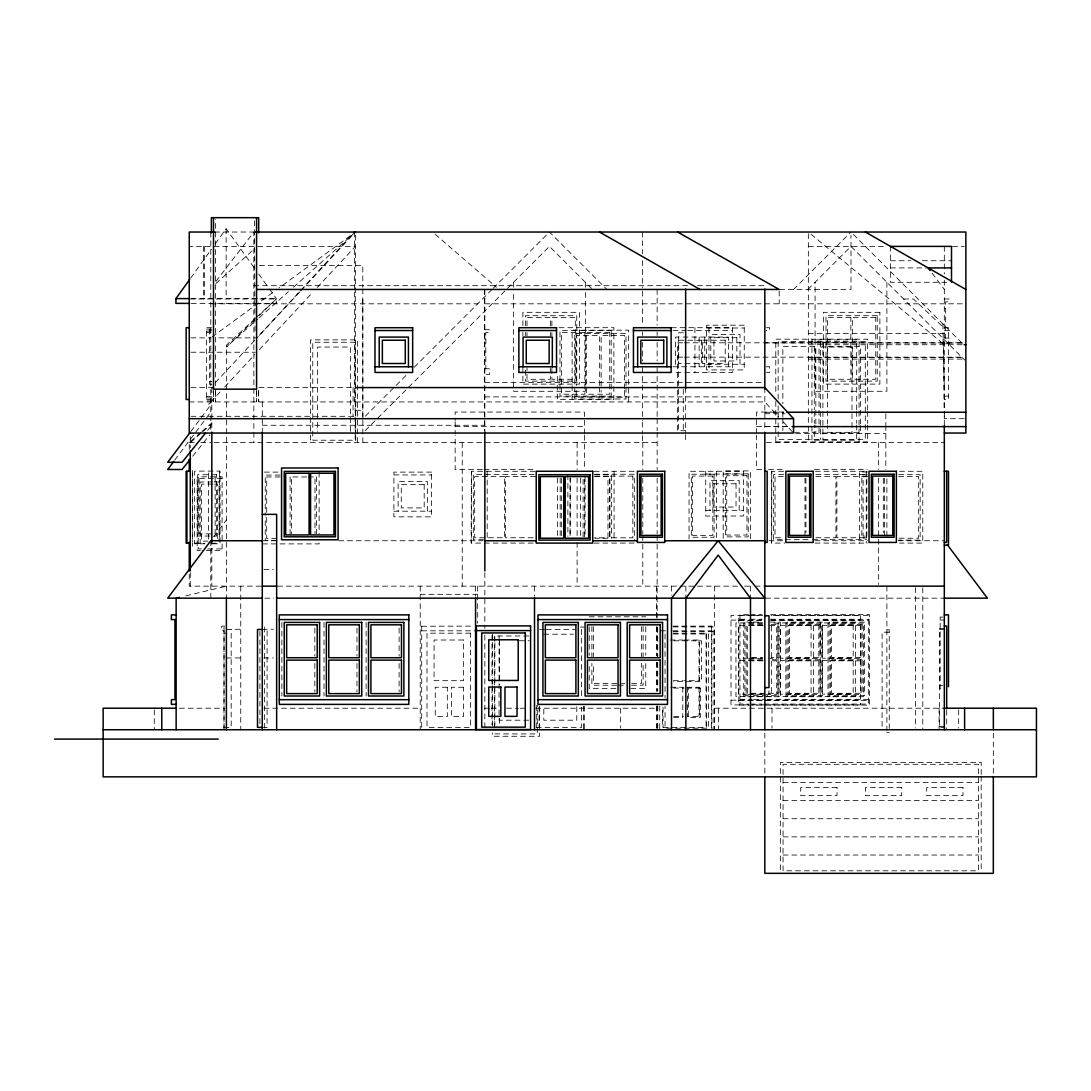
<?xml version="1.0" encoding="UTF-8"?>
<svg xmlns="http://www.w3.org/2000/svg" width="1091" height="1091" viewBox="0 0 1091 1091"><rect width="100%" height="100%" fill="white"/><g stroke="black" fill="none" stroke-linecap="round" stroke-linejoin="round"><path stroke-width="0.75" stroke-dasharray="5 3.75" d="M535.122 471.285L471.407 471.285L471.135 543.086L534.849 543.086M570.307 477.967L570.088 536.404L570.061 477.967M783.652 471.285L771.746 471.285L771.473 543.086L784.893 543.086M190.693 278.055L211.368 249.294M215.309 243.811L226.137 228.755L254.694 268.468M190.761 431.6L210.795 404.884M174.724 460.143L210.795 412.057M213.713 536.84L226.396 519.93M215.923 281.437L253.862 232.028L253.862 442.578M207.604 430.413L210.795 426.417M192.712 456.202L209.731 434.927M259.29 335.373L299.466 291.72M300.611 290.465L352.257 234.333L279.01 287.942M215.418 382.6L254.803 340.242M299.97 291.665L256.999 337.869L215.745 337.869M300.993 290.561L353.239 234.36M210.795 401.938L220.041 391.983M224.678 387.005L254.749 354.657M259.317 349.747L312.599 292.429M317.208 287.478L355.407 246.389L189.248 246.389M405.907 375.577L362.853 418.63L362.798 298.989M414.28 367.203L492.027 289.456M493.227 288.269L549.455 232.028L606.896 289.456M365.253 430.604L549.455 246.389L592.536 289.456M793.552 289.456L850.994 232.028M807.913 289.456L850.994 246.389L964.662 360.057M254.421 320.058L226.396 346.965L258.008 318.79M259.29 315.367L276.35 298.989L190.284 298.989M255.117 318.613L226.396 345.179L226.396 598.168M256.371 317.467L276.35 298.989M208.476 404.325L211.818 401.283M215.854 283.551L253.862 249.389M259.276 317.672L288.365 291.747M293.424 287.247L355.407 232.028M189.248 449.328L189.248 442.578L200.662 432.595M201.917 431.49L210.795 423.731M190.284 442.578L201.685 432.595M202.953 431.49L211.818 423.731M212.159 336.874L273.964 291.638M185.865 595.85L226.396 586.153M214.654 232.028L253.944 232.028M808.349 246.389L884.924 246.389M952.607 246.389L964.199 246.389M890.474 260.749L910.821 260.749M922.44 260.749L951.502 260.749M259.399 265.536L362.798 265.536L362.798 287.274M890.474 267.922L926.532 267.922M946.783 282.283L890.474 282.283L890.474 246.389M253.862 285.678L689.021 285.678M697.449 285.678L764.832 285.678M779.601 289.456L850.994 289.456L850.994 235.22M191.239 298.593L276.35 298.593L276.35 303.38L259.331 303.38M903.593 298.989L913.426 298.989L944.315 328.146M944.315 298.989L949.075 298.989L949.075 301.812L945.515 301.812L945.515 338.074M191.239 303.38L257.626 303.38M211.395 303.816L477.667 303.816M484.84 303.816L965.862 303.816M944.315 308.371L945.515 308.371M211.818 327.709L206.635 327.709L206.635 400.929L210.795 400.929M558.987 327.709L613.865 327.709L613.865 399.497L557.324 399.497L557.324 374.458M671.292 327.709L732.593 327.682L732.593 372.426L672.929 372.454M766.428 327.709L769.591 327.709L769.591 330.532L766.032 330.532M944.315 327.709L948.474 327.709L948.474 399.497L944.315 399.497M706.573 328.009L744.239 328.009M206.635 329.141L210.795 329.141M484.636 329.714L489.382 329.714L489.382 332.537L485.836 332.537L485.836 368.799M209.486 330.041L211.818 330.041M672.929 330.532L686.034 330.532M687.671 330.532L732.593 330.491M944.315 330.668L948.474 330.668M206.635 331.091L210.795 331.091M206.635 332.523L210.795 332.523M683.293 332.741L678.507 332.741L678.507 430.7L685.653 430.7M808.349 333.56L944.315 333.56M190.911 337.869L210.795 337.869M944.315 338.074L949.075 338.074L949.075 343.747L944.315 343.747M484.636 339.096L485.836 339.096M682.666 342.792L677.579 342.792L677.579 433.045M684.357 342.792L962.467 342.792M764.832 342.942L965.862 343.038M808.349 344.742L962.521 344.742M190.952 352.229L255.308 352.229M677.579 357.152L682.666 357.152M684.357 357.152L964.158 357.152M808.349 357.398L965.862 357.398M808.349 359.103L965.862 359.103M706.573 364.271L744.239 364.271M672.929 366.781L732.593 366.753M766.032 366.781L769.591 366.781L769.591 372.454L766.428 372.454M484.636 368.799L489.382 368.799L489.382 374.472L484.636 374.472M209.486 381.564L211.818 381.564M484.84 382.532L763.141 382.532M211.818 384.237L209.486 384.237L209.486 327.709M190.911 387.578L210.795 387.578M258.976 387.578L354.398 387.578M944.315 396.115L948.474 396.115M206.635 396.538L210.795 396.538M484.84 396.892L764.832 396.892M206.635 397.97L210.795 397.97M206.635 399.497L210.795 399.497M189.248 401.938L764.832 401.938L778.619 416.871M355.734 410.284L362.853 410.284M783.802 412.057L756.595 412.057L756.595 434.027M764.832 412.248L783.583 412.248M764.832 413.734L785.152 413.734M190.952 416.298L355.407 416.298M964.199 418.685L944.315 418.685L944.274 415.344M262.29 425.272L484.84 425.272M455.152 426.417L584.381 426.417M756.595 426.417L790.607 426.417M764.832 426.608L790.389 426.608M794.412 432.322L815.836 432.322L815.836 425.585M795.707 433.604L885.824 433.604M775.796 441.882L867.659 441.882M189.248 442.578L194.225 442.578M200.853 442.578L210.795 442.578M214.109 442.578L657.15 442.578M766.4 442.578L944.315 442.578M482.358 469.498L455.152 469.498L455.152 435.227M484.063 469.498L535.081 469.498M761.695 469.498L756.595 469.498L756.595 435.227M768.5 469.498L783.802 469.498M814.418 469.498L867.127 469.498M594.118 471.285L635.317 471.285M815.345 471.285L867.318 471.285M899.502 471.285L922.781 471.285L922.781 543.086L899.502 543.086M264.254 472.117L279.214 472.117M867.59 471.967L859.558 471.967L859.558 543.113M705.741 474.08L743.407 474.08M594.295 474.258L634.321 474.258L634.321 539.704M534.113 474.64L473.317 474.64L473.317 539.677L483.449 539.677M783.788 474.64L773.655 474.64L773.655 539.677L783.788 539.677M815.877 474.64L866.527 474.64M594.895 474.68L611.424 474.68L611.424 538.436M867.536 474.885L861.835 474.885L861.835 537.945L866.718 537.945M898.643 474.68L920.136 474.68L920.136 540.113L898.643 540.113M280.114 475.076L265.236 475.076L265.236 515.347M393.906 474.94L431.572 474.94M594.595 476.14L607.973 476.14L607.973 537.822L594.595 537.822M535.586 476.549L505.61 476.549L505.61 537.768L533.922 537.768M594.909 476.562L609.951 476.562L609.951 538.231L594.909 538.231M783.338 476.549L775.019 476.549L775.019 537.768L783.338 537.768M815.945 476.549L835.924 476.549L835.924 537.768L815.945 537.768M898.602 476.562L918.663 476.562L918.663 538.231L898.602 538.231M868.163 476.74L863.117 476.74L863.117 536.09L868.163 536.09M280.087 476.958L266.709 476.958L266.709 515.307M306.639 476.958L291.583 476.958L291.583 533.635M308.303 476.958L314.999 476.958L314.999 533.635M222.1 478.363L197.13 478.363L197.13 550.437L200.458 550.437M212.759 481.977L200.171 481.977L200.171 543.291M214.341 481.977L219.059 481.977L219.059 541.586M212.827 484.118L201.603 484.118L201.603 541.15L208.013 541.15M214.422 484.118L217.627 484.118L217.627 539.472M705.741 510.343L743.407 510.343M393.906 511.188L431.572 511.188M276.746 538.64L266.709 538.64L266.709 516.97M785.479 539.677L810.804 539.677M812.495 539.677L866.527 539.677M276.8 540.522L265.236 540.522L265.236 517.025M262.59 540.741L279.282 540.741M338.742 540.741L483.149 540.741M768.841 540.741L784.334 540.741M814.977 540.741L867.727 540.741M898.37 540.741L944.315 540.741M194.648 543.182L204.89 543.291M211.19 543.291L219.605 543.182M594.118 543.086L635.317 543.086M815.072 543.086L867.59 543.113M204.808 543.795L194.648 543.795L194.648 471.107L220.068 471.107L220.068 543.795L211.586 543.795M262.59 543.904L319.118 543.904L319.118 540.741M201.358 548.923L198.167 548.923L198.167 476.835L222.1 476.835L222.1 550.437L202.121 550.437M207.74 548.923L222.1 548.923M263.886 569.447L273.459 569.447M261.09 586.153L189.248 586.153L189.248 574.33M277.537 586.153L738.58 586.153M744.648 586.153L751.904 586.153M755.081 586.153L764.832 586.153M420.226 594.309L477.667 594.309M264.854 598.168L273.8 598.168M765.623 598.168L944.315 598.168M748.481 614.547L739.957 614.547L739.957 704.063L748.481 704.063M750.185 614.547L762.118 614.547M770.641 614.547L869.513 614.547L869.513 704.063L763.823 704.063M751.454 615.379L730.997 615.379L730.997 704.881L860.554 704.881L860.554 615.379L770.205 615.379M753.158 615.379L761.682 615.379M762.636 615.597L738.784 615.597L738.784 705.113L868.327 705.113L868.327 615.597L771.16 615.597M589.235 616.81L645.763 616.81M942.938 617.097L940.169 617.097L940.169 688.885L942.938 688.885M739.957 619.265L748.481 619.265M750.185 619.265L762.118 619.265M770.641 619.265L869.513 619.265M730.997 620.083L761.682 620.083M770.205 620.083L860.554 620.083M940.169 620.056L944.315 620.056M738.784 620.315L762.636 620.315M771.16 620.315L868.327 620.315M751.658 622.088L744.921 622.088L744.921 695.676L751.658 695.676M753.336 622.088L761.763 622.088M770.178 622.088L780.283 622.088L780.283 695.676L766.809 695.676M762.909 622.92L735.961 622.92L735.961 696.508L771.337 696.508L771.337 622.92M762.268 623.138L743.735 623.138L743.735 696.726L779.11 696.726L779.11 623.138L770.682 623.138M762.609 624.488L747.321 624.488L747.321 657.396L762.609 657.396M771.092 624.488L777.883 624.488L777.883 657.396L771.092 657.396M762.132 625.307L738.362 625.307L738.362 658.214L762.132 658.214M763.114 625.538L746.135 625.538L746.135 658.446L763.114 658.446M769.905 625.538L776.71 625.538L776.71 658.446L769.905 658.446M224.814 626.111L221.65 626.111L221.65 630.816L223.996 630.816L223.996 729.743M421.699 626.248L472.485 626.111M672.97 626.111L711.905 626.111L711.905 729.743M673.283 626.916L713.923 626.916L713.923 728.883M580.453 627.052L583.849 627.052M944.315 628.416L939.528 628.416L939.528 727.397L944.315 727.397M226.396 629.439L240.756 629.234M262.29 629.439L273.459 629.234M539.595 629.439L544.627 629.439M546.305 629.439L574.793 629.439M939.528 629.439L944.315 629.439M886.888 629.821L889.247 629.821L889.247 728.474M421.699 630.816L475.867 630.816M660.573 630.816L666.206 630.816M672.97 630.816L711.905 630.816M673.283 631.634L713.923 631.634M889.247 632.207L882.101 632.207L882.101 728.474M223.996 633.175L226.396 633.175M673.092 633.175L706.613 633.175L706.613 727.383L662.496 727.383L662.496 707.2M673.42 633.994L708.618 633.994L708.618 728.202L665.046 728.202L665.046 706.327M543.809 634.212L573.484 634.212M528.78 635.971L494.864 635.971L494.864 641.044M670.106 640.008L683.184 640.008M684.275 640.008L699.549 640.008L699.549 680.689L684.275 680.689M519.357 640.744L529.258 640.744M673.747 640.826L701.554 640.826L701.554 681.507L673.747 681.507M226.396 657.955L240.756 657.955M263.886 657.955L273.459 657.955M762.609 659.782L747.321 659.782L747.321 693.29L777.883 693.29L777.883 659.782L771.092 659.782M762.132 660.601L738.362 660.601L738.362 694.108L765.527 694.108M763.114 660.832L746.135 660.832L746.135 694.34L776.71 694.34L776.71 660.832L769.905 660.832M673.379 680.689L683.184 680.689M616.77 683.348L593.354 683.348L593.354 663.342M621.584 683.348L624.925 683.348M631.607 683.348L641.644 683.348L641.644 663.342M616.674 685.216L591.881 685.216L591.881 663.41M618.324 685.216L624.938 685.216M631.553 685.216L643.117 685.216L643.117 663.41M940.169 685.503L942.938 685.503M670.733 687.262L683.348 687.262M686.921 687.262L699.549 687.262L699.549 716.582L686.921 716.582M673.624 688.08L684.18 688.08M615.842 688.612L589.235 688.612L589.235 663.56M630.803 688.612L645.763 688.612L645.763 663.56M753.336 695.676L765.132 695.676M739.957 699.345L751.89 699.345M753.595 699.345L765.527 699.345M767.232 699.345L869.513 699.345M730.997 700.163L860.554 700.163M738.784 700.395L868.327 700.395M750.185 704.063L762.118 704.063M179.442 708.209L224.719 708.209M263.981 708.209L420.226 708.209M484.472 708.209L489.586 708.209M491.291 708.209L499.814 708.209M506.606 708.209L518.552 708.209M520.216 708.209L528.78 708.209M535.545 708.209L656.55 708.209M714.578 708.209L942.979 708.209M673.747 716.582L683.348 716.582M673.624 717.401L682.666 717.401M528.74 720.196L499.064 720.196L499.064 642.64M939.528 726.374L944.315 726.374M223.996 727.383L231.183 727.397L231.183 629.439M262.29 727.397L267.077 727.397L267.077 629.439M536.254 727.397L581.503 727.397L581.503 707.132M886.888 732.511L889.247 732.511M494.864 733.929L537.263 733.929L537.263 705.222M783.052 782.438L978.477 782.438M783.052 800.589L978.477 800.589M783.052 818.727L978.477 818.727M783.052 836.879L978.477 836.879M783.052 855.03L978.477 855.03M810.968 234.197L944.315 344.742M435.132 234.238L496.432 287.247M853.38 234.415L964.662 345.697M783.215 421.849L793.552 433.045M932.082 273.145L944.315 289.456M258.622 273.95L268.468 287.642M269.45 289.006L276.35 298.593M943.129 338.537L944.315 387.578M258.431 390.101L258.69 401.938L258.69 390.101M255.035 330.887L254.448 217.668M256.358 391.792L256.576 401.938L256.59 389.173M215.404 391.792L215.623 401.938L215.623 219.373M213.291 391.792L213.509 401.938L213.509 389.173M942.924 323.959L944.247 413.68M993.328 733.125L993.328 775.36M981.191 774.392L981.191 762.473L780.338 762.473L780.338 873.182M981.191 776.096L981.191 871.477M958.675 709.859L958.675 728.092M946.674 710.2L946.674 729.743M944.315 246.389L944.315 274.005M944.315 280.196L944.315 424.863M939.092 708.209L939.092 729.743M922.781 587.844L922.781 729.743M915.608 587.667L915.608 728.052M886.888 282.283L886.888 391.287L815.086 391.287L815.086 282.283M886.888 478.744L886.888 539.718M886.888 586.153L886.888 730.834M885.824 413.748L885.824 424.822M885.824 425.572L885.824 469.498M884.596 478.294L884.596 536.24M883.328 478.444L883.328 532.694M878.65 442.578L878.65 469.648M878.65 478.049L878.65 584.476M867.659 410.011L867.659 339.178L775.796 339.178L775.796 394.928M867.659 411.58L867.659 423.431M867.659 425.04L867.659 442.578M866.254 471.285L866.254 543.086M860.594 423.894L860.594 346.352L827.619 346.352L827.619 423.894M860.594 425.585L860.594 432.322L827.619 432.322L827.619 425.585M859.053 442.578L859.053 339.874L811.949 339.874L811.949 442.578M856.694 409.821L856.694 342.26L814.295 342.26L814.295 409.821M856.694 411.512L856.694 423.335M856.694 425.026L856.694 440.219L814.295 440.219L814.295 425.026M822.9 341.578L822.9 439.523M820.555 341.578L820.555 439.523M815.836 423.894L815.836 346.352L782.861 346.352L782.861 403.67M814.295 411.512L814.295 423.335M808.349 233.719L808.349 442.578M805.949 478.253L805.949 532.653M804.994 478.253L804.994 536.063M783.052 774.433L783.052 764.286L978.477 764.286L978.477 870.795L783.052 870.795L783.052 775.837M782.861 412.098L782.861 417.157M782.861 418.835L782.861 430.645M779.192 291.052L779.192 303.816M778.156 398.992L778.156 341.578L865.299 341.578L865.299 439.523L778.156 439.523L778.156 405.757M775.796 401.474L775.796 442.578M772.019 708.209L772.019 728.092M771.746 471.285L771.746 543.086M768.923 690.753L768.923 694.108M764.832 387.578L764.832 431.436M764.832 733.125L764.832 775.36M750.513 538.668L750.513 470.917L723.183 470.917L723.183 538.668M750.485 586.153L750.485 598.168M740.012 364.271L740.012 334.569L710.787 334.569L710.787 364.271M739.193 510.343L739.193 480.64L709.968 480.64L709.968 510.343M728.379 366.753L728.379 337.064L675.506 337.092L675.506 366.781M718.628 708.209L718.628 729.743M716.392 471.285L716.392 542.432M714.578 586.153L714.578 729.743M711.359 626.111L711.359 729.743M708.959 327.709L708.959 372.454M706.068 633.175L706.068 727.383M705.741 471.257L705.741 516.016L743.407 516.016L743.407 471.257L689.048 471.285L689.048 539.049M704.745 337.092L704.745 366.781M699.154 337.064L699.154 366.753M699.004 640.008L699.004 680.689M699.004 687.262L699.004 716.582M694.926 327.682L694.926 372.426M687.466 687.262L687.466 716.582M685.871 586.153L685.871 596.668M685.653 387.578L685.653 433.045M685.653 434.641L685.653 442.578M683.293 389.282L683.293 431.368M682.802 687.262L682.802 716.582M671.51 586.153L671.51 595.168M665.046 633.994L665.046 697.926M663.042 707.2L663.042 727.383M659.741 706.15L659.741 728.883M657.737 627.68L657.737 656.687M657.737 662.673L657.737 691.176M657.737 705.959L657.737 728.065M657.15 289.456L657.15 325.186M657.15 331.991L657.15 335.401M657.15 342.206L657.15 360.916M657.15 367.722L657.15 417.048M657.15 418.753L657.15 430.659M657.15 432.363L657.15 469.607M657.15 478.049L657.15 533.799M657.15 535.476L657.15 611.492M657.15 613.183L657.15 618.256M657.15 626.698L657.191 656.687M657.15 662.169L657.191 691.176M657.191 705.959L657.191 729.743M656.55 586.153L656.55 618.42M656.55 626.848L656.55 655.732M656.55 662.278L656.55 691.285M656.55 706.122L656.55 728.092M645.763 626.834L645.763 655.214M643.117 626.493L643.117 656.7M642.79 442.578L642.79 469.716M642.79 478.049L642.79 533.799M642.79 535.476L642.79 586.153M642.572 232.028L642.572 253.985M642.572 260.749L642.572 287.779M642.572 291.161L642.572 325.186M642.572 331.991L642.572 335.401M642.572 342.206L642.572 360.916M642.572 367.722L642.572 420.458M642.572 422.162L642.572 434.068M642.572 435.773L642.572 442.578M641.644 626.657L641.644 656.673M628.648 401.979L628.648 330.178L572.12 330.178L572.12 401.979M626.002 385.587L626.002 333.56L574.766 333.56L574.766 385.587M626.002 387.264L626.002 399.006L574.766 399.006L574.766 387.264M624.529 388.791L624.529 335.442L601.127 335.442L601.127 388.791M624.529 390.455L624.529 397.124L601.127 397.124L601.127 390.455M620.656 708.209L620.656 728.092M614.069 471.285L614.069 538.081M599.655 385.464L599.655 335.442L576.239 335.442L576.239 385.464M599.655 387.128L599.655 397.124L576.239 397.124L576.239 387.128M593.354 626.657L593.354 656.673M591.881 626.493L591.881 656.7M589.235 626.834L589.235 655.214M585.362 282.283L585.362 290.806M585.362 292.497L585.362 391.287L513.561 391.287L513.561 292.497M585.076 476.562L585.076 536.567M584.571 479.467L584.571 537.822M584.381 434.027L584.381 412.057L455.152 412.057L455.152 420.512M584.381 435.227L584.381 469.498M584.094 706.191L584.094 729.743M583.849 706.177L583.849 729.743M583.099 479.29L583.099 539.704M581.503 629.439L581.503 698.676M580.439 477.967L580.439 536.404M577.112 442.578L577.112 469.648M577.112 478.049L577.112 535.654M577.112 542.418L577.112 586.153M576.784 706.709L576.784 720.196L543.809 720.196L543.809 706.709M567.879 474.64L567.879 536.336M561.66 478.226L561.66 536.567M560.188 478.035L560.188 536.758M557.542 477.967L557.542 536.404M551.882 325.923L551.882 317.59L575.284 317.59L575.284 379.273L551.882 379.273L551.882 367.599M551.882 332.591L551.882 335.919M550.41 325.923L550.41 317.59L527.008 317.59L527.008 325.923M550.41 332.591L550.41 335.919M550.41 367.599L550.41 379.273L527.008 379.273L527.008 367.599M539.622 705.972L539.622 731.229M539.622 732.92L539.622 736.275L492.505 736.275L492.505 732.92M539.104 707.132L539.104 727.397M536.745 705.441L536.745 727.397M534.508 586.153L534.508 596.3M527.008 332.591L527.008 335.919M525.535 325.773L525.535 315.708L576.757 315.708L576.757 381.141L525.535 381.141L525.535 367.722M525.535 332.482L525.535 335.837M522.889 325.677L522.889 312.326L579.416 312.326L579.416 384.114L522.889 384.114L522.889 375.768M522.889 332.36L522.889 335.701M522.889 367.422L522.889 374.09M513.561 282.283L513.561 290.806M499.569 640.744L499.569 684.575M499.569 718.301L499.569 725.038M499.064 635.903L499.064 640.962M494.864 642.735L494.864 725.488M494.346 636.189L494.346 727.397M492.505 633.585L492.505 677.443M492.505 679.038L492.505 684.193M492.505 685.775L492.505 726.183M491.986 635.467L491.986 724.697M487.172 471.244L487.172 538.995M484.84 289.456L484.84 431.45M484.84 572.611L484.84 628.389M484.84 635.153L484.84 728.052M484.636 289.456L484.636 430.659M477.667 586.153L477.667 623.206M475.567 586.153L475.567 596.3M471.407 471.285L471.407 543.086M462.243 442.578L462.243 586.153M455.152 421.631L455.152 434.027M427.345 511.188L427.345 481.499L398.12 481.499L398.12 511.188M421.699 626.111L421.699 728.065M420.226 586.153L420.226 729.743M399.101 628.102L399.101 656.073M399.101 663.464L399.101 691.939M366.126 622.415L366.126 696.003M362.798 288.951L362.853 442.578M357.521 442.578L357.521 339.874L310.417 339.874L310.417 442.578M356.962 628.102L356.962 656.073M356.962 663.464L356.962 691.939M355.734 401.938L355.734 420.485M355.734 422.176L355.734 434.082M355.734 435.773L355.734 442.578M355.407 235.22L355.407 420.267M355.407 421.931L355.407 431.49M354.384 232.028L354.398 290.82M354.398 292.033L354.398 401.938M353.075 387.578L353.075 416.298M350.456 431.34L350.456 347.047L317.481 347.047L317.481 431.34M324 622.415L324 696.003M319.118 472.117L319.118 534.045M316.472 476.753L316.472 533.813M314.835 628.102L314.835 656.073M314.835 663.464L314.835 691.939M290.111 476.958L290.111 536.977M281.873 622.415L281.873 696.003M264.649 627.052L264.649 728.065M262.29 401.938L262.29 430.727M259.931 631.13L259.931 727.397M240.756 586.153L240.756 729.743M226.137 228.755L226.137 298.593M224.037 627.052L224.037 728.065M219.605 471.107L219.605 538.149M215.145 476.862L215.145 533.894L199.108 533.894L199.108 476.862M211.818 387.578L211.818 431.586M211.818 539.363L211.818 586.153M210.795 232.028L210.795 433.045M210.795 540.741L210.795 598.168M208.463 472.908L208.463 544.054M204.644 246.389L204.644 299.029M203.608 246.389L203.608 298.989M192.616 473.085L192.616 546.291M192.357 470.371L192.357 542.159M190.284 436.632L190.284 447.637M190.284 572.57L190.284 586.153M154.295 709.859L154.295 729.743M879.878 312.326L823.35 312.326L823.35 384.114L879.878 384.114L879.878 312.326M877.232 315.708L825.996 315.708L825.996 381.141L877.232 381.141L877.232 315.708M850.871 317.59L827.469 317.59L827.469 379.273L850.871 379.273L850.871 317.59M875.759 317.59L852.344 317.59L852.344 379.273L875.759 379.273L875.759 317.59M744.239 325.186L706.573 325.186L706.573 369.931L744.239 369.931L744.239 325.186M611.205 330.668L559.983 330.668L559.983 396.115L611.205 396.115L611.205 330.668M584.858 332.55L561.456 332.55L561.456 394.233L584.858 394.233L584.858 332.55M609.733 332.55L586.331 332.55L586.331 394.233L609.733 394.233L609.733 332.55M736.848 337.705L713.95 337.705L713.95 360.985L736.848 360.985L736.848 337.705M701.581 340.228L678.67 340.228L678.67 363.508L701.581 363.508L701.581 340.228M725.215 340.201L702.318 340.201L702.318 363.48L725.215 363.48L725.215 340.201M355.175 342.26L312.776 342.26L312.776 440.219L355.175 440.219L355.175 342.26M851.989 347.047L819.014 347.047L819.014 433.018L851.989 433.018L851.989 347.047M431.572 472.117L393.906 472.117L393.906 516.861L431.572 516.861L431.572 472.117M748.221 473.849L725.474 473.849L725.474 536.895L748.221 536.895L748.221 473.849M714.1 474.217L691.339 474.217L691.339 537.263L714.1 537.263L714.1 474.217M216.564 474.721L197.689 474.721L197.689 536.036L216.564 536.036L216.564 474.721M746.953 475.703L726.742 475.703L726.742 535.04L746.953 535.04L746.953 475.703M632.848 476.14L609.446 476.14L609.446 537.822L632.848 537.822L632.848 476.14M712.818 476.071L692.608 476.071L692.608 535.408L712.818 535.408L712.818 476.071M504.656 476.549L474.667 476.549L474.667 537.768L504.656 537.768L504.656 476.549M866.854 476.549L836.879 476.549L836.879 537.768L866.854 537.768L866.854 476.549M736.03 483.777L713.132 483.777L713.132 507.056L736.03 507.056L736.03 483.777M424.181 484.636L401.283 484.636L401.283 507.915L424.181 507.915L424.181 484.636M822.423 622.088L787.047 622.088L787.047 695.676L822.423 695.676L822.423 622.088M864.549 622.088L829.174 622.088L829.174 695.676L864.549 695.676L864.549 622.088M813.463 622.92L778.088 622.92L778.088 696.508L813.463 696.508L813.463 622.92M855.589 622.92L820.227 622.92L820.227 696.508L855.589 696.508L855.589 622.92M821.237 623.138L785.861 623.138L785.861 696.726L821.237 696.726L821.237 623.138M863.363 623.138L828.001 623.138L828.001 696.726L863.363 696.726L863.363 623.138M820.023 624.488L789.448 624.488L789.448 657.396L820.023 657.396L820.023 624.488M862.149 624.488L831.587 624.488L831.587 657.396L862.149 657.396L862.149 624.488M811.063 625.307L780.488 625.307L780.488 658.214L811.063 658.214L811.063 625.307M853.189 625.307L822.628 625.307L822.628 658.214L853.189 658.214L853.189 625.307M818.836 625.538L788.275 625.538L788.275 658.446L818.836 658.446L818.836 625.538M860.963 625.538L830.401 625.538L830.401 658.446L860.963 658.446L860.963 625.538M470.576 633.175L427.004 633.175L427.004 727.383L470.576 727.383L470.576 633.175M463.511 640.008L434.068 640.008L434.068 680.689L463.511 680.689L463.511 640.008M820.023 659.782L789.448 659.782L789.448 693.29L820.023 693.29L820.023 659.782M862.149 659.782L831.587 659.782L831.587 693.29L862.149 693.29L862.149 659.782M811.063 660.601L780.488 660.601L780.488 694.108L811.063 694.108L811.063 660.601M853.189 660.601L822.628 660.601L822.628 694.108L853.189 694.108L853.189 660.601M818.836 660.832L788.275 660.832L788.275 694.34L818.836 694.34L818.836 660.832M860.963 660.832L830.401 660.832L830.401 694.34L860.963 694.34L860.963 660.832M447.31 687.262L435.241 687.262L435.241 716.582L447.31 716.582L447.31 687.262M463.511 687.262L451.429 687.262L451.429 716.582L463.511 716.582L463.511 687.262M700.367 688.08L688.298 688.08L688.298 717.401L700.367 717.401L700.367 688.08M837.015 787.607L800.712 787.607L800.712 795.625L837.015 795.625L837.015 787.607M901.698 787.607L865.395 787.607L865.395 795.625L901.698 795.625L901.698 787.607M962.998 787.607L926.695 787.607L926.695 795.625L962.998 795.625L962.998 787.607"/><path stroke-width="1.5" d="M189.534 303.38L175.924 303.38L175.924 298.593L189.711 279.419M189.752 432.936L167.714 462.311L182.074 462.311L205.476 433.072M173.728 461.479L167.714 469.498L182.074 469.498L190.584 458.861M355.407 232.028L354.398 233.119L354.398 232.028M179.374 597.391L176.142 598.168L176.142 729.743M214.791 232.028L189.248 232.028L189.248 433.045L793.552 433.045L793.552 418.685L764.832 387.578L355.407 387.578M255.076 232.028L965.862 232.028L965.862 433.045L944.315 433.045M890.474 246.389L951.502 246.389L951.502 282.283M951.502 267.922L928.168 267.922L930.118 270.541M256.59 289.456L779.192 289.456L677.579 232.028M175.924 298.593L189.534 298.593M188.893 327.709L186.138 327.709L186.138 399.497L188.893 399.497M374.99 330.532L412.657 330.532M518.866 330.532L556.533 330.532M633.448 330.532L671.115 330.532M964.171 344.742L965.862 344.742M374.99 366.781L412.657 366.781M518.866 366.781L556.533 366.781M633.448 366.781L671.115 366.781M211.818 387.578L213.509 387.578M786.979 412.248L965.862 412.248M189.248 418.685L793.552 418.685M792.093 426.608L965.862 426.608M190.284 471.285L186.138 471.285L186.138 543.086L190.284 543.086M764.832 471.285L767.164 471.285L767.164 542.432L764.832 542.432M944.315 471.285L948.474 471.285L948.474 545.2L944.315 545.2M262.29 514.366L276.65 514.366L276.65 729.743M262.29 540.741L210.795 540.741L167.714 598.168L262.29 598.168M484.84 540.741L536.213 540.741M592.74 540.741L637.403 540.741M664.733 540.741L764.832 540.741M944.315 542.432L946.647 542.432L946.647 471.285M262.29 586.153L276.65 586.153M764.832 586.153L944.315 586.153M276.65 598.168L764.832 598.168L718.178 540.741L671.51 598.168L671.51 729.743M944.315 598.168L987.396 598.168L947.329 544.75M176.142 614.86L171.382 614.874L171.382 619.593L174.942 619.579L174.942 699.672L171.382 699.658L171.382 704.377L176.142 704.363M944.315 614.874L948.474 614.874L948.474 686.675M764.832 615.801L768.991 615.801L768.991 687.589L764.832 687.589M279.282 619.593L408.839 619.593M537.972 619.593L667.528 619.593M944.315 626.029L946.674 626.029L946.674 708.823M262.29 629.439L257.503 629.439L257.503 727.397L262.29 727.397M476.399 630.598L530.581 630.598M279.282 699.672L408.839 699.672M537.972 699.672L667.528 699.672M176.101 708.209L103.14 708.209L103.14 776.847L1036.45 776.847L1036.45 708.209L944.07 708.209M103.14 729.743L1036.45 729.743M54.55 739.084L218.255 739.084M865.354 232.028L965.862 289.456M599.505 232.028L700.013 289.456M993.328 708.209L993.369 729.743M993.328 777.037L993.328 873.332L764.832 873.332L764.832 777.037M964.608 708.209L964.608 729.743M944.315 425.545L944.315 729.743M764.832 289.074L764.832 389.269M764.832 433.045L764.832 729.743M750.485 729.743L750.485 598.168L718.178 555.101L685.871 598.168L685.871 729.743M685.653 289.06L685.653 388.478M666.887 366.781L666.887 337.092L637.662 337.092L637.662 366.781M552.319 366.781L552.319 337.092L523.094 337.092L523.094 366.781M534.508 597.991L534.508 729.743M484.84 432.05L484.84 570.92M475.567 597.991L475.567 729.743M408.429 366.781L408.429 337.092L379.204 337.092L379.204 366.781M262.29 431.995L262.29 729.743M258.69 232.888L258.69 217.668L211.395 217.668L211.395 232.874M256.576 217.668L256.59 389.173L213.509 389.173L213.509 217.668M226.396 597.991L226.396 729.743M211.818 432.404L211.818 542.241M190.284 451.019L190.284 570.866M189.248 459.461L189.248 471.285M189.248 542.241L189.248 570.961M186.916 471.285L186.916 543.086M161.782 708.209L161.782 729.743M412.657 327.709L374.99 327.709L374.99 372.454L412.657 372.454L412.657 327.709M556.533 327.709L518.866 327.709L518.866 372.454L556.533 372.454L556.533 327.709M671.115 327.709L633.448 327.709L633.448 372.454L671.115 372.454L671.115 327.709M405.266 340.228L382.368 340.228L382.368 363.508L405.266 363.508L405.266 340.228M549.155 340.228L526.257 340.228L526.257 363.508L549.155 363.508L549.155 340.228M663.723 340.228L640.826 340.228L640.826 363.508L663.723 363.508L663.723 340.228M338.087 467.998L281.56 467.998L281.56 539.786L338.087 539.786L338.087 467.998M335.442 471.38L284.219 471.38L284.219 536.813L335.442 536.813L335.442 471.38M592.74 471.285L536.213 471.285L536.213 543.086L592.74 543.086L592.74 471.285M664.733 471.285L637.403 471.285L637.403 542.432L664.733 542.432L664.733 471.285M813.204 471.285L785.875 471.285L785.875 542.432L813.204 542.432L813.204 471.285M896.366 471.285L869.036 471.285L869.036 542.432L896.366 542.432L896.366 471.285M309.094 473.262L285.692 473.262L285.692 534.945L309.094 534.945L309.094 473.262M333.969 473.262L310.567 473.262L310.567 534.945L333.969 534.945L333.969 473.262M662.442 474.217L639.694 474.217L639.694 537.263L662.442 537.263L662.442 474.217M810.927 474.217L788.166 474.217L788.166 537.263L810.927 537.263L810.927 474.217M894.088 474.217L871.327 474.217L871.327 537.263L894.088 537.263L894.088 474.217M590.095 474.68L538.859 474.68L538.859 540.113L590.095 540.113L590.095 474.68M661.173 476.071L640.962 476.071L640.962 535.408L661.173 535.408L661.173 476.071M809.645 476.071L789.434 476.071L789.434 535.408L809.645 535.408L809.645 476.071M892.806 476.071L872.595 476.071L872.595 535.408L892.806 535.408L892.806 476.071M563.733 476.562L540.331 476.562L540.331 538.231L563.733 538.231L563.733 476.562M588.622 476.562L565.206 476.562L565.206 538.231L588.622 538.231L588.622 476.562M408.839 614.874L279.282 614.874L279.282 704.377L408.839 704.377L408.839 614.874M667.528 614.888L537.972 614.888L537.972 704.391L667.528 704.391L667.528 614.888M319.622 622.415L284.246 622.415L284.246 696.003L319.622 696.003L319.622 622.415M361.748 622.415L326.373 622.415L326.373 696.003L361.748 696.003L361.748 622.415M403.875 622.415L368.513 622.415L368.513 696.003L403.875 696.003L403.875 622.415M578.312 622.429L542.936 622.429L542.936 696.017L578.312 696.017L578.312 622.429M620.438 622.429L585.062 622.429L585.062 696.017L620.438 696.017L620.438 622.429M662.564 622.429L627.189 622.429L627.189 696.017L662.564 696.017L662.564 622.429M317.208 624.816L286.647 624.816L286.647 657.723L317.208 657.723L317.208 624.816M359.348 624.816L328.773 624.816L328.773 657.723L359.348 657.723L359.348 624.816M401.474 624.816L370.913 624.816L370.913 657.723L401.474 657.723L401.474 624.816M575.898 624.816L545.336 624.816L545.336 657.723L575.898 657.723L575.898 624.816M618.038 624.816L587.463 624.816L587.463 657.723L618.038 657.723L618.038 624.816M660.164 624.816L629.602 624.816L629.602 657.723L660.164 657.723L660.164 624.816M530.581 625.879L476.399 625.879L476.399 729.524L530.581 729.524L530.581 625.879M525.276 632.944L481.704 632.944L481.704 727.165L525.276 727.165L525.276 632.944M518.211 639.776L488.768 639.776L488.768 680.457L518.211 680.457L518.211 639.776M317.208 660.11L286.647 660.11L286.647 693.617L317.208 693.617L317.208 660.11M359.348 660.11L328.773 660.11L328.773 693.617L359.348 693.617L359.348 660.11M401.474 660.11L370.913 660.11L370.913 693.617L401.474 693.617L401.474 660.11M575.898 660.11L545.336 660.11L545.336 693.617L575.898 693.617L575.898 660.11M618.038 660.11L587.463 660.11L587.463 693.617L618.038 693.617L618.038 660.11M660.164 660.11L629.602 660.11L629.602 693.617L660.164 693.617L660.164 660.11M500.837 687.044L488.768 687.044L488.768 716.364L500.837 716.364L500.837 687.044M517.039 687.044L504.969 687.044L504.969 716.364L517.039 716.364L517.039 687.044"/></g></svg>
